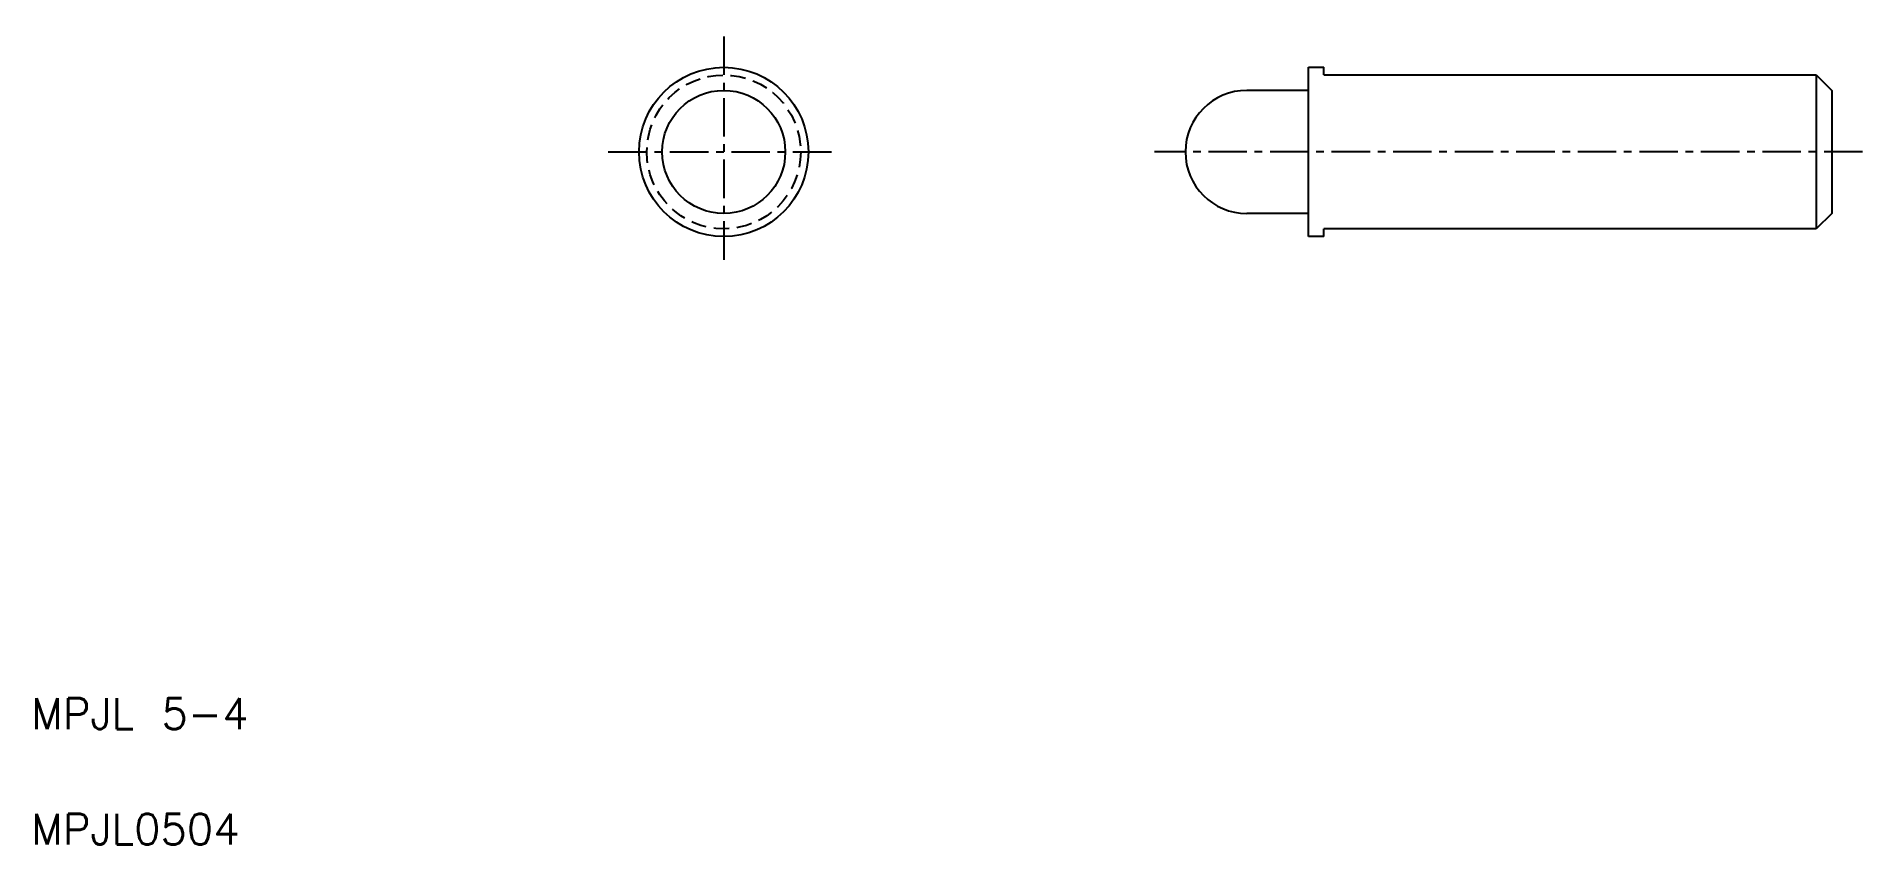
# Model space of a CAD drawing. Extents: x 2.7 to 62, y 2.5 to 28.7.
import ezdxf

# ---------------------------------------------------------------- set-up
doc = ezdxf.new("R2010")
doc.units = 0
doc.linetypes.add('CENTER', pattern=[2, 1.25, -0.25, 0.25, -0.25])
doc.linetypes.add('DASHED', pattern=[0.75, 0.5, -0.25])
doc.layers.get('0').update_dxf_attribs({"linetype": 'CONTINUOUS'})
doc.layers.add('CENTER', color=1, linetype='CENTER')
doc.styles.get("Standard").update_dxf_attribs({"font": 'txt.shx', "bigfont": 'bigfont.shx'})

msp = doc.modelspace()

# ---------------------------------------------------------------- linework, layer by layer
at = {"color": 7, "linetype": 'CONTINUOUS'}
for p, q in [((44, 22.25), (44, 27.75)), ((44, 27.75), (44.5, 27.75)), ((44.5, 27.5), (44.5, 27.75)), ((44.5, 27.5), (60.5, 27.5)), ((60.5, 27.5), (60.5, 22.5)), ((60.5, 27.5), (61, 27)), ((44, 27), (42, 27)), ((61, 27), (61, 23)), ((44, 23), (42, 23)), ((61, 23), (60.5, 22.5)), ((44.5, 22.25), (44, 22.25)), ((60.5, 22.5), (44.5, 22.5)), ((44.5, 22.25), (44.5, 22.5))]:
    msp.add_line(p, q, dxfattribs=at)
for radius in [2.75, 2]:
    msp.add_circle((25, 25), radius, dxfattribs=at)
at = {"color": 3, "linetype": 'DASHED'}
msp.add_circle((25, 25), 2.5, dxfattribs=at)
at = {"color": 7, "linetype": 'CONTINUOUS'}
msp.add_arc((42, 25), 2, 90, 270, dxfattribs=at)
at = {"layer": 'CENTER', "color": 1, "linetype": 'CENTER'}
for p, q in [((25, 28.75), (25, 21.25)), ((21.25, 25), (28.75, 25)), ((62, 25), (39, 25))]:
    msp.add_line(p, q, dxfattribs=at)

# ---------------------------------------------------------------- texts
at = {"color": 7, "linetype": 'CONTINUOUS'}
for s, p in [('MPJL 5-4', (2.5, 6.25)), ('MPJL0504', (2.5, 2.5))]:
    msp.add_text(s, height=1, dxfattribs=at).set_placement(p)

doc.saveas('drawing.dxf')
